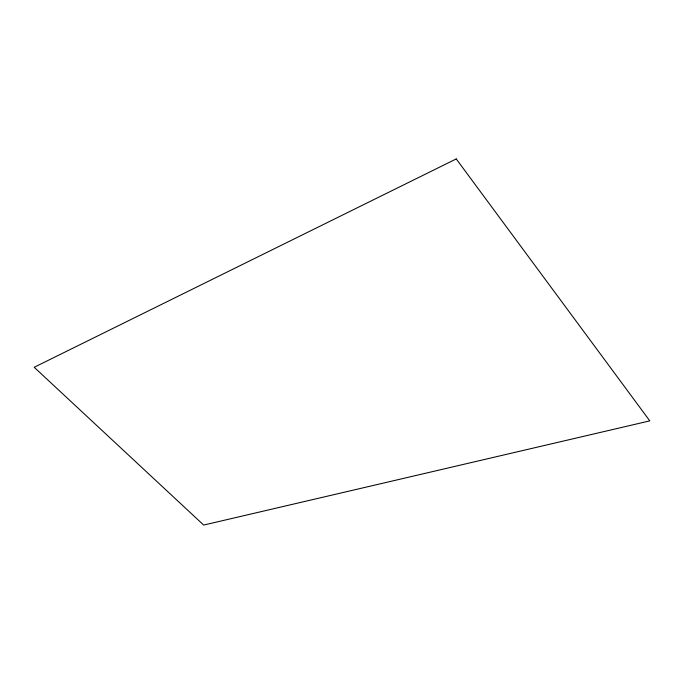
<?xml version="1.0" encoding="UTF-8"?>
<svg xmlns="http://www.w3.org/2000/svg" width="684" height="684" viewBox="0 0 684 684"><rect width="100%" height="100%" fill="white"/><g stroke="black" fill="none" stroke-linecap="round" stroke-linejoin="round"><path stroke-width="1.03" d="M456.237 158.936L34.2 367.274L203.67 525.064L649.8 420.874L456.237 158.936"/></g></svg>
